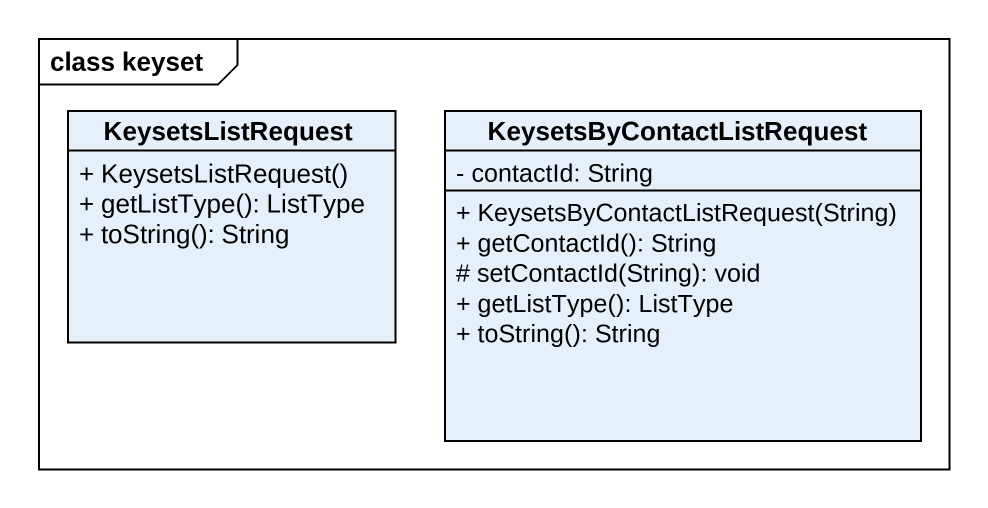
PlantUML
@startuml
mainframe class keyset
hide circle
hide empty members
skinparam classAttributeIconSize 0
class KeysetsListRequest {
  + KeysetsListRequest()
  + getListType(): ListType
  + toString(): String
}
class KeysetsByContactListRequest {
  - contactId: String
  + KeysetsByContactListRequest(String)
  + getContactId(): String
  # setContactId(String): void
  + getListType(): ListType
  + toString(): String
}
@enduml
